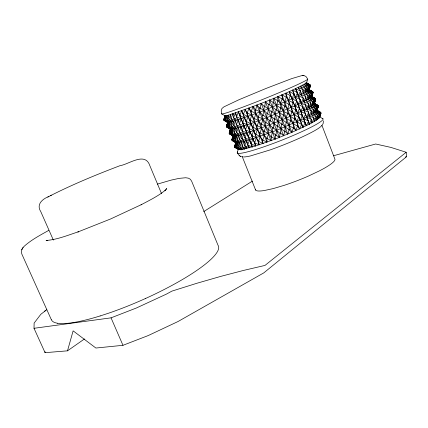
<?xml version="1.0" encoding="UTF-8"?>
<svg xmlns="http://www.w3.org/2000/svg" width="428" height="428" viewBox="0 0 428 428"><rect width="100%" height="100%" fill="white"/><g stroke="black" fill="none" stroke-linecap="round" stroke-linejoin="round"><path stroke-width="0.64" d="M314.976 100.848L314.414 103.608L318.063 106.037L318.245 106.519L316.725 110.986L311.45 114.597L303.564 118.668L276.6 130.337L249.663 139.972L241.718 142.176L236.994 142.931L236.192 142.861L232.051 140.304L233.11 140.855M231.864 139.838L233.089 135.58L231.864 139.838L232.051 140.341M317.036 110.21L320.781 112.473L317.041 110.461L318.336 106.08L317.041 110.461L320.69 112.912L320.877 113.388L319.363 117.861L316.041 120.461L309.251 124.264L291.853 132.343L275.183 139.095L255.714 145.948L242.499 149.431L239.873 147.098L239.76 142.594L236.93 139.742L237.021 135.735L234.175 132.857L234.271 128.865L231.409 125.95L231.516 121.975L228.638 119.021L228.755 115.068C255.216 105.957 281.908 96.311 306.491 82.941L307.737 79.185M84.455 338.96L67.496 350.832L45.074 352.677L34.01 328.292L34.122 323.087L40.847 314.28L46.786 309.701M284.877 131.134L285 126.934L286.257 122.809L286.059 122.306L282.207 119.781L279.27 116.774L279.404 112.607L280.64 108.412L280.447 107.909C276.97 105.534 271.748 103.469 273.781 98.205L277.628 100.682L277.825 101.185L276.595 105.416L276.451 109.563L279.404 112.607L283.256 115.116L283.454 115.619L282.207 119.781L282.079 123.96L285 126.934L288.857 129.475L289.05 129.978L287.782 134.066L284.877 131.134L284.454 131.305L277.799 126.281L278.023 121.493L279.04 117.449L278.842 116.946L272.165 111.895L271.967 111.392L273.198 102.511L269.587 99.927L269.137 104.165L269.335 104.673L276.023 109.739L274.787 118.593L281.651 124.136L280.41 132.948L283.614 135.778L284.652 131.808L284.454 131.305M259.919 108.418L259.775 112.147L258.582 116.635L258.779 117.138C265.526 119.375 267.254 124.778 264.231 130.947L264.424 131.45C267.912 133.14 272.791 135.997 271.01 140.662L267.238 138.576L267.04 138.078C270.047 131.92 268.356 126.517 261.61 124.302L261.412 123.804C264.451 117.609 262.69 112.211 255.949 109.959L255.746 109.456L256.95 104.972L259.919 108.418L260.342 108.252L263.948 110.52L267.029 113.361L266.767 117.695L265.809 122.13L266.002 122.633L269.581 124.848L272.673 127.731L272.385 131.979L271.438 136.436L271.636 136.939L275.183 139.095L275.482 134.89L272.385 131.979L268.821 129.791L268.629 129.293L269.581 124.848L269.854 120.557L262.979 114.945L264.392 106.652L261.123 103.33L260.144 107.744L260.342 108.252M312.135 93.957L312.836 92.191L311.723 96.45L315.532 98.756L315.725 99.264L314.414 103.608L312.21 105.539L306.448 108.787L294.004 114.704L278.023 121.493L261.337 127.961L246.881 132.974L238.963 135.28L234.276 136.152L233.094 135.927L229.371 133.616L232.559 135.296M230.408 129.657L229.569 133.226L229.381 132.76L230.414 128.898L229.178 133.183L230.414 128.898L226.68 126.913L226.492 126.447L227.728 122.199L226.225 121.204M311.83 96.637L315.265 98.542L311.723 96.45L313.087 92.368L311.777 96.739L310.685 97.793L298.065 104.448L266.767 117.695L250.856 123.639L236.203 128.373L231.559 129.358L227.482 127.228L227.215 126.758L228.071 122.59L224.122 120.396L228.071 122.59L235.716 120.755L263.948 110.52L292.008 98.804L305.276 92.437L307.154 87.868L306.967 87.376L302.569 85.391L305.276 88.27L305.276 92.437L308.181 95.84L307.978 99.473C312.076 101.768 310.209 104.186 311.119 107.653M313.81 114.645C312.916 111.173 314.762 108.803 310.675 106.486L312.708 101.837L309.53 98.558L309.824 94.326L306.844 91.56L307.127 87.291L304.153 84.541L308.438 86.536L308.625 87.028L306.844 91.56L305.276 92.437L309.669 94.417L309.856 94.909L307.978 99.473L312.365 101.441L312.552 101.934M315.393 108.84L313.36 113.479L316.094 116.453L316.041 120.461L318.068 115.822L314.885 112.5L315.206 108.348L312.21 105.539L312.708 101.837M237.834 146.938L238.187 142.845L235.095 140.106L235.459 136.024L232.351 133.258L232.72 129.192L229.601 126.388L229.98 122.338L226.845 119.508L227.231 115.474L228.755 115.068L226.995 119.466L227.188 119.947L231.516 121.975L229.756 126.356L229.948 126.838L234.271 128.865L232.511 133.226L232.698 133.707L237.021 135.735L235.256 140.079L235.443 140.555L239.76 142.594L237.989 146.916L238.182 147.393L242.499 149.431C239.487 151.587 228.771 143.45 238.883 149.581L235.544 147.532L239.701 149.693L236.577 147.558L236.994 142.931L233.667 140.293L234.276 136.152L230.938 133.488L231.559 129.358L228.199 126.661L228.83 122.547L225.454 119.819L226.096 115.715L227.231 115.474L225.572 119.797L225.765 120.273L229.98 122.338L228.317 126.64L228.509 127.121L232.72 129.192L231.056 133.472L231.243 133.948L235.459 136.024L233.784 140.282L233.977 140.759L238.187 142.845L236.507 147.077L236.7 147.553L240.905 149.645L238.022 147.414L237.989 146.916M226.492 126.447L227.707 122.472L223.983 120.193L227.728 122.199L226.647 126.683L226.872 127.169L230.783 129.363L231.559 129.358L230.013 133.547L230.783 129.363L227.482 127.228M226.68 126.945L230.783 129.363L229.387 133.445L229.579 133.916L233.49 136.12L232.65 140.309L232.918 140.791L236.994 142.931L235.437 147.071L236.192 142.861L232.918 140.791M318.068 115.822L317.549 119.444L319.432 114.848L316.008 111.665L316.586 107.417L313.35 104.737L313.917 100.452L310.685 97.793L311.242 93.47L308.016 90.832L308.556 86.467L305.335 83.851L309.481 85.862L309.669 86.349L308.016 90.832L306.844 91.56L311.124 93.545L311.311 94.032L309.53 98.558L313.804 100.532L313.986 101.019L312.21 105.539L316.474 107.498L316.661 107.984L314.885 112.5L319.138 114.453L319.32 114.934M275.91 134.718L277.371 126.453L273.802 123.189L270.48 120.889L271.732 112.066L268.174 108.846L264.825 106.481L265.349 101.645L268.902 104.844L267.655 113.693L270.988 116.025L274.557 119.268L273.299 128.063L276.6 130.337L280.174 133.616L279.398 137.463L276.108 135.221L275.91 134.718L275.482 134.89M224.16 120.407L223.935 119.926L225.042 115.485L223.791 119.749L225 115.721L221.634 113.875L221.217 110.847L221.982 108.439L223.972 106.834L238.995 99.719L266.205 88.382L291.725 78.608L302.751 75.328M224.486 119.958L225.353 115.795L226.096 115.715L224.486 119.958L224.754 120.428L228.83 122.547L227.215 126.758M319.432 114.848L318.657 118.577L320.369 114.035L316.725 110.986L317.726 107.128L317.539 106.647L314.082 104.095L315.072 100.2L314.885 99.719L311.434 97.188L312.413 93.256L312.226 92.769L308.781 90.26L309.749 86.296L309.562 85.809L306.116 83.316L310.097 85.359L310.279 85.846L308.781 90.26L308.016 90.832L312.151 92.833L312.338 93.315L310.685 97.793L314.81 99.778L314.997 100.264L313.35 104.737L317.469 106.711L317.651 107.193L316.008 111.665L320.117 113.623L320.299 114.11M48.771 230.371C40.467 235.015 31.918 239.498 24.717 245.806C22.288 247.801 20.405 251.15 21.924 254.253L51.387 319.796M232.912 137.554L233.33 135.703M234.972 147.36L234.742 146.868L235.758 142.24L234.169 141.411M234.742 146.868L236.192 142.861L232.238 140.625L232.051 140.154L233.094 135.927L229.579 133.916M229.387 133.445L230.403 129.208L226.872 127.169M320.032 115.062L319.663 117.299L320.952 112.912L319.561 116.898L322.931 118.765M317.426 108.268L317.897 106.438M225.042 115.485L224.026 119.407L225.262 115.71M226.706 126.089L227.728 122.199M320.369 114.035L319.363 117.861L320.877 113.388L316.725 110.986L318.245 106.519M232.238 139.876L232.051 139.41L233.089 135.58M67.496 350.832L73.124 330.855L95.893 348.034L122.97 345.31L148.195 335.573L178.059 321.503L263.792 272.877L406.6 156.675L406.183 152.272L390.908 147.409L375.672 144.001L333.428 155.776M237.925 148.987L234.731 147.013L234.539 146.504L235.924 142.321M308.818 84.514L306.036 82.684L310.033 84.872L310.316 85.803L308.781 90.26L312.745 92.288L312.932 92.769L311.434 97.188L315.393 99.2L315.575 99.681L314.082 104.095L318.031 106.091L318.213 106.572M315.725 99.264L314.339 103.282L318.165 105.636L314.414 103.608L315.607 99.633L315.425 99.152L311.777 96.739L312.964 92.726L312.606 91.704L308.658 89.511L312.606 91.704M262.771 139.619C266.061 134.215 263.643 127.394 257.34 125.886L257.142 125.388C260.459 119.958 257.993 113.126 251.68 111.585L251.482 111.082L252.878 106.545C256.837 109.338 255.971 114.42 254.318 118.246L254.516 118.743C260.818 120.268 263.263 127.095 259.962 132.514L260.154 133.012C263.926 134.365 267.96 137.656 266.933 142.149L262.963 140.117L262.771 139.619L262.369 139.763L260.203 136.473L259.759 133.156L257.405 129.39L256.741 125.532L254.596 122.296L253.916 118.396L251.776 115.175L251.086 111.232L248.957 108.038L247.4 112.612L247.598 113.11L251.776 115.175L250.23 119.749L250.428 120.247L254.596 122.296L253.05 126.87L253.248 127.367L257.405 129.39L255.864 133.969L256.062 134.462L260.203 136.473L258.667 141.053L258.865 141.545L263.001 143.535L262.369 139.763M313.093 92.394L312.905 91.892L309.139 89.848L310.455 85.488L309.139 89.848L312.745 92.288M234.544 146.547L235.78 142.626M237.283 152.486L238.423 148.891L236.31 147.794M232.051 139.41L233.271 135.692M226.749 126.046L227.937 122.387M282.132 99.376C278.601 104.951 281.282 111.494 287.546 113.297L287.744 113.8C284.171 119.348 286.921 125.837 293.132 127.651L293.324 128.149L291.853 132.343C287.728 129.893 288.879 124.58 290.537 120.985L290.345 120.482C284.101 118.674 281.389 112.157 284.941 106.599L284.748 106.096C281.019 104.293 276.568 101.35 277.89 96.498L281.934 98.868L282.132 99.376L282.539 99.205L284.663 102.019L288.879 104.314L289.077 104.817L287.455 109.199C286.894 113.811 290.425 117.24 294.453 118.684L294.651 119.187L293.014 123.505L293.533 127.474L295.785 130.631L297.428 126.346L297.235 125.843C293.212 124.382 289.676 120.98 290.238 116.363L291.864 112.013L291.671 111.51C287.632 110.076 284.101 106.626 284.663 102.019L286.273 97.605L286.081 97.103L281.865 94.818L282.539 99.205M223.967 119.936L225.353 115.795L225 115.721M232.088 140.175L233.49 136.12L230.125 134.018L234.276 136.152L232.65 140.309M254.981 142.845L254.783 142.353L256.458 137.768C253.189 128.138 249.433 118.695 245.223 109.434L243.537 114.03L243.735 114.527L248.042 116.544L246.362 121.14L246.555 121.632L250.856 123.639L249.176 128.229L249.374 128.721L253.66 130.711L251.985 135.302L252.178 135.794L256.458 137.768L258.287 141.181L259.245 144.803L254.623 142.963L241.718 110.718L239.937 115.319L240.135 115.811L244.532 117.802L242.756 122.392L242.949 122.889L247.341 124.864L245.565 129.454L245.758 129.946L250.139 131.91L248.363 136.495L248.561 136.987L252.932 138.94L251.161 143.519L251.354 144.006L255.714 145.948L254.623 142.963M301.312 124.58L301.119 124.083L296.77 121.836L298.546 117.438L298.353 116.935L294.004 114.704L295.769 110.274L295.577 109.777L291.227 107.551L292.993 103.094L292.795 102.592L288.445 100.377L286.466 96.937L285.658 93.186L290.007 95.391L290.2 95.893L288.445 100.377L289.264 104.148L291.227 107.551L292.057 111.344L294.004 114.704L294.839 118.519L296.77 121.836L297.808 126.174L299.53 128.951L301.67 124.414L289.232 91.624L293.678 93.764L293.875 94.267L292.008 98.804L296.454 100.944L296.647 101.447L294.78 105.957L299.226 108.113L299.418 108.61L297.54 113.099L301.986 115.255L302.179 115.753L300.296 120.215L304.741 122.381L304.934 122.879L303.045 127.319L301.67 124.414M252.44 146.948L242.425 122.51L241.29 118.925L236.834 116.956L236.641 116.464L238.482 111.874L252.44 146.948L247.716 145.103C246.1 140.138 244.26 135.307 241.948 130.626C241.884 126.597 238.252 124.013 238.337 119.915C236.631 117.903 235.844 115.485 235.544 112.896L233.672 117.459L233.865 117.951L238.337 119.915L239.038 121.664M248.021 145.017L247.823 144.53L249.663 139.972L245.233 138.03L245.041 137.538L246.881 132.974L242.441 131.022L242.248 130.535L244.088 125.96L239.643 123.997L239.445 123.51L241.29 118.925L239.61 115.432L238.482 111.874M244.003 147.906L244.463 149.051L242.12 146.601L241.718 142.176L239.161 139.207L238.963 135.28L236.395 132.279L236.203 128.373L233.613 125.334L233.431 121.445L229.023 119.449L228.83 118.968L230.66 114.501C229.424 118.182 232.468 119.91 233.897 122.601M242.12 146.601L246.79 148.511L244.741 145.937L244.03 141.598L241.772 138.501L241.264 134.67L238.99 131.535L238.492 127.721L236.203 124.548L235.716 120.755L231.254 118.786L231.061 118.299L232.928 113.773L233.394 114.939M244.463 149.051L240.071 147.055L239.878 146.579L241.718 142.176L237.321 140.181L237.128 139.699L238.963 135.28L234.56 133.29L234.367 132.808L236.203 128.373L231.799 126.378L231.601 125.896L233.431 121.445M241.595 128.079L241.13 126.918L236.663 124.955L236.47 124.468L238.337 119.915M248.764 146.071L249.454 147.804L245.009 145.862L244.816 145.381L246.689 140.86L242.237 138.913L242.039 138.426L243.912 133.9L239.455 131.942L239.257 131.455L241.13 126.918M242.355 146.547L242.162 146.066L244.03 141.598L239.589 139.635L239.396 139.148L241.264 134.67L236.818 132.701L236.625 132.215L238.492 127.721L234.041 125.752L233.849 125.265L235.716 120.755L235.015 119.011M308.342 121.91L309.251 124.264L311.236 119.744L311.049 119.246L306.528 117.202C304.329 109.905 301.558 102.816 298.311 95.909L300.29 91.314L300.098 90.811L295.561 88.778L297.551 92.592L295.309 97.306L306.298 125.752L308.551 121.113L305.843 115.437M305.464 88.767L303.318 93.465L305.747 96.514L306.036 100.527L308.47 103.597L308.749 107.572L311.188 110.665L311.45 114.597L314.088 118.208L314.147 121.606L316.281 116.946M308.181 95.84L306.036 100.527L310.503 102.506L310.691 102.998L308.749 107.572L313.205 109.547L313.398 110.039L311.45 114.597L315.901 116.571L316.089 117.058M300.312 99.751L298.065 104.448L302.569 106.535L302.762 107.032L300.82 111.564L305.319 113.661L305.512 114.158L303.564 118.668L308.058 120.766L308.251 121.263M301.446 95.808L300.991 94.625L303.206 89.907L300.595 86.386L305.078 88.377L305.266 88.869M302.971 90.019L302.778 89.522L298.252 87.515L300.37 90.683L300.991 94.625L303.308 98.317L301.061 103.025L305.587 105.069L305.779 105.566L303.794 110.124L308.32 112.168L308.513 112.66L306.528 117.202M306.903 109.964L305.854 104.935L303.725 101.714L305.94 97.006M314.088 118.208L311.873 122.879L311.504 119.605L309.166 115.844L308.588 112.029L306.448 108.787L308.663 104.095M311.381 111.162L309.166 115.844L313.671 117.844L313.858 118.337M166.176 189.444L166.658 188.486L164.935 190.706L165.631 189.984C158.242 196.11 149.495 200.309 141.069 204.798L141.614 204.525L110.547 218.997L77.912 231.96L78.463 231.762C67.972 235.207 57.486 239.557 46.385 240.472L47.444 240.456L46.058 240.29L47.128 240.6M322.354 125.04L323.167 123.446L323.375 120.824M21.678 249.765L22.224 248.887M22.55 248.352L23.08 247.496M310.097 85.359L306.464 82.732L310.268 85.006L310.46 85.509M406.183 152.272L264.98 265.424L243.5 270.432L220.864 276.354L197.019 283.229L171.928 291.115L166.406 294.116L136.297 308.037L111.045 317.844L34.01 328.292M313.36 113.479L317.881 115.335M310.675 106.486L315.206 108.348M203.744 211.56L252.477 181.087M48.846 196.527C42.367 199.025 36.016 204.375 40.847 211.79L53.366 240.087M306.448 108.787L311.188 110.665M303.206 89.907L303.318 93.465L307.989 95.348M50.386 195.714C72.947 184.308 96.359 174.651 119.979 165.69C128.828 164.416 145.146 151.4 149.854 165.69L161.5 193.531M47.824 197.067L51.344 195.211M303.27 100.537L303.725 101.714L308.47 103.597M308.32 112.168L308.588 112.029M308.513 112.66L308.781 112.527M300.991 94.625L305.747 96.514M305.587 105.069L305.854 104.935M305.779 105.566L306.047 105.432M308.058 120.766L308.363 120.616M305.319 113.661L305.619 113.511M305.512 114.158L305.811 114.008M297.551 92.592L298.311 95.909L303.115 97.819M302.569 106.535L302.874 106.39M302.762 107.032L303.067 106.888M304.741 122.381L305.068 122.226M304.934 122.879L305.26 122.724M300.29 91.314L300.563 91.185M300.098 90.811L300.37 90.683M301.986 115.255L302.318 115.1M302.179 115.753L302.51 115.597M297.246 92.732L297.053 92.234L292.543 90.148L295.309 97.306L300.119 99.248M299.418 108.61L299.75 108.455M299.226 108.113L299.557 107.958M297.053 92.234L297.358 92.09M301.119 124.083L301.478 123.917M296.454 100.944L296.791 100.794M296.647 101.447L296.984 101.297M298.353 116.935L298.712 116.774M298.546 117.438L298.905 117.272M295.577 109.777L295.935 109.611M295.769 110.274L296.133 110.114M293.678 93.764L294.015 93.614M293.875 94.267L294.207 94.117M297.235 125.843L297.615 125.672M297.428 126.346L297.808 126.174M292.795 102.592L293.159 102.431M292.993 103.094L293.351 102.934M294.453 118.684L294.839 118.519M294.651 119.187L295.031 119.016M290.2 95.893L290.564 95.738M290.007 95.391L290.371 95.23M291.671 111.51L292.057 111.344M291.864 112.013L292.249 111.842M288.879 104.314L289.264 104.148M289.077 104.817L289.456 104.651M293.132 127.651L293.533 127.474M293.324 128.149L293.726 127.977M286.081 97.103L286.466 96.937M286.273 97.605L286.658 97.44M290.345 120.482L290.746 120.311M290.537 120.985L290.938 120.808M287.546 113.297L287.953 113.126M287.744 113.8L288.146 113.629M284.748 106.096L285.15 105.919M284.941 106.599L285.348 106.428M281.934 98.868L282.341 98.697M288.857 129.475L289.269 129.304M289.05 129.978L289.467 129.802M286.059 122.306L286.476 122.13M286.257 122.809L286.669 122.633M280.447 107.909L280.864 107.733M280.64 108.412L281.057 108.236M283.256 115.116L283.673 114.945M283.454 115.619L283.866 115.448M277.628 100.682L278.045 100.505M277.825 101.185L278.243 101.013M44.523 311.119L45.689 310.637M273.198 102.511L273.626 102.335M273.396 103.014L273.824 102.843M276.023 109.739L276.451 109.563M276.221 110.242L276.649 110.066M278.842 116.946L279.27 116.774M279.04 117.449L279.463 117.277M281.651 124.136L282.079 123.96M281.849 124.639L282.271 124.462M284.652 131.808L285.075 131.631M268.704 104.341L269.137 104.165M268.902 104.844L269.335 104.673M271.534 111.564L271.967 111.392M271.732 112.066L272.165 111.895M274.359 118.765L274.787 118.593M274.557 119.268L274.985 119.096M277.173 125.95L277.601 125.779M277.371 126.453L277.799 126.281M279.982 133.119L280.41 132.948M280.174 133.616L280.602 133.445M264.194 106.149L264.627 105.978M264.392 106.652L264.825 106.481M267.029 113.361L267.457 113.19M267.227 113.864L267.655 113.693M269.854 120.557L270.282 120.386M270.052 121.06L270.48 120.889M259.721 107.909L260.144 107.744M272.673 127.731L273.101 127.565M272.866 128.234L273.299 128.063M262.557 115.111L262.979 114.945M262.755 115.614L263.177 115.448M275.68 135.387L276.108 135.221M255.334 109.611L255.746 109.456M255.532 110.114L255.949 109.959M265.381 122.29L265.809 122.13M265.579 122.793L266.002 122.633M258.17 116.796L258.582 116.635M258.368 117.299L258.779 117.138M268.201 129.454L268.629 129.293M268.399 129.957L268.821 129.791M251.086 111.232L251.482 111.082M271.015 136.596L271.438 136.436M271.213 137.094L271.636 136.939M251.284 111.735L251.68 111.585M260.994 123.96L261.412 123.804M261.192 124.457L261.61 124.302M253.916 118.396L254.318 118.246M247.02 112.751L247.4 112.612M247.218 113.254L247.598 113.11M254.114 118.893L254.516 118.743M263.814 131.102L264.231 130.947M264.012 131.599L264.424 131.45M256.741 125.532L257.142 125.388M266.628 138.228L267.04 138.078M256.939 126.035L257.34 125.886M266.826 138.726L267.238 138.576M249.845 119.888L250.23 119.749M250.043 120.386L250.428 120.247M243.179 114.158L243.537 114.03M243.377 114.656L243.735 114.527M259.561 132.659L259.962 132.514M259.759 133.156L260.154 133.012M252.67 127.004L253.05 126.87M252.868 127.501L253.248 127.367M246.004 121.263L246.362 121.14M262.567 140.256L262.963 140.117M239.61 115.432L239.937 115.319M239.808 115.929L240.135 115.811M246.202 121.761L246.555 121.632M255.484 134.103L255.864 133.969M255.677 134.595L256.062 134.462M248.818 128.352L249.176 128.229M249.016 128.844L249.374 128.721M242.425 122.51L242.756 122.392M258.287 141.181L258.667 141.053M236.342 116.566L236.641 116.464M236.54 117.058L236.834 116.956M242.623 123.002L242.949 122.889M258.485 141.673L258.865 141.545M251.627 135.419L251.985 135.302M251.825 135.911L252.178 135.794M245.233 129.561L245.565 129.454M245.426 130.053L245.758 129.946M235.716 120.755L233.602 118.037L233.672 117.459M239.145 123.606L239.445 123.51M239.343 124.099L239.643 123.997M254.425 142.471L254.783 142.353M100.147 315.955L108.846 313.103A91.437 18.618 -23.9 0 0 145.359 298.562M248.031 136.602L248.363 136.495M248.229 137.094L248.561 136.987M241.948 130.626L242.248 130.535M242.141 131.118L242.441 131.022M157.408 184.126L171.136 180.113L179.086 178.374L185.677 177.748L188.422 178.176L190.348 179.262L191.653 181.215L218.029 245.271A91.276 18.586 -23.9 0 1 171.74 285.535A91.769 18.677 -23.9 0 1 145.365 298.562M250.824 143.621L251.161 143.519M251.022 144.108L251.354 144.006M244.736 137.629L245.041 137.538M244.934 138.121L245.233 138.03M247.523 144.616L247.823 144.53M241.772 138.501L242.039 138.426M241.964 138.988L242.237 138.913M244.549 145.45L244.816 145.381M244.741 145.937L245.009 145.862M405.305 157.006L406.6 156.675M224.754 120.428L228.071 122.59L226.647 126.683M303.468 75.349L305.929 76.468L307.7 78.982A46.454 2.017 -22 0 1 259.7 100.617A46.534 2.022 -22 0 1 250.974 104.036A46.454 2.017 -22 0 1 221.699 113.634M302.355 75.323L303.88 75.355M310.172 85.343L309.096 89.596L312.911 91.918M315.399 99.007L315.217 98.531M240.049 156.086L241.526 156.766M317.169 105.245L314.42 103.469L317.876 105.352L318.004 105.812M320.604 112.601L320.422 112.125M311.777 96.739L315.543 98.782M306.036 82.684L310.273 85.028M314.339 103.282L317.876 105.352M317.02 110.242L319.753 111.997M311.819 96.68L313.473 97.755M308.658 89.511L311.424 91.325M237.31 152.951L239.519 155.696M239.075 155.38L240.493 156.402M247.716 145.103L249.454 147.804M111.045 317.844L122.97 345.31M255.602 189.989L242.184 156.482A42.827 4.531 -21.6 0 0 242.617 156.787M229.938 133.541L230.205 134.018M235.357 147.061L235.625 147.542M232.088 139.357L232.276 139.822M223.796 119.728L223.983 120.22M229.183 133.151L229.371 133.648M235.544 112.896L236.475 115.239M243.446 132.733L244.607 135.639M245.993 139.121L247.609 143.177M238.032 126.56L238.492 127.721M240.804 133.509L241.264 134.67M243.569 140.443L244.49 142.749M246.1 146.783L246.79 148.511M245.223 109.434L259.245 144.803M241.718 110.718L255.714 145.948M256.95 104.972L271.01 140.662M252.878 106.545L266.933 142.149M248.957 108.038L263.001 143.535M265.349 101.645L279.398 137.463M261.123 103.33L275.183 139.095M273.781 98.205L287.782 134.066M269.587 99.927L283.614 135.778M281.865 94.818L295.785 130.631M277.89 96.498L291.853 132.343M292.543 90.148L306.298 125.752M289.232 91.624L303.045 127.319M285.658 93.186L299.53 128.951M305.512 96.632L305.704 97.129M308.24 103.72L308.428 104.218M310.958 110.793L311.145 111.285M300.595 86.386L301.275 88.152M308.294 106.395L309.198 108.744M302.847 97.948L303.04 98.445M298.252 87.515L298.712 88.703M308.711 114.667L309.84 117.604M311.424 121.707L311.873 122.879M299.814 99.392L300.007 99.895M295.561 88.778L296.251 90.559M296.706 91.747L299.226 98.285M300.146 100.655L301.745 104.801M302.885 107.76L304.709 112.484M306.753 117.791L307.662 120.145M318.154 105.604L318.346 106.117M320.77 112.436L320.963 112.949M321.958 125.404L334.782 158.841A42.565 6.538 -21.2 0 1 333.15 162.217L331.754 163.41A42.565 6.538 -21.2 0 1 319.4 170.874L308.599 175.988A42.565 6.538 -21.2 0 1 284.272 185.313L273.187 188.598L264.269 190.535A42.565 6.538 -21.2 0 1 255.468 189.358M315.051 108.45L315.238 108.937M317.731 115.437L317.918 115.924M307.796 95.449L307.983 95.947M308.551 121.113L309.251 124.264M232.928 113.773L233.404 117.545M303.308 98.317L303.725 101.714M45.036 351.661L45.074 352.677M57.448 323.252A91.822 18.693 -23.9 0 0 71.267 322.873A91.276 18.586 -23.9 0 0 100.173 315.928M321.829 125.222A42.827 4.531 -21.6 0 1 270.282 149.875L250.466 155.931A42.827 4.531 -21.6 0 1 243.441 156.937M322.386 118.497A46.117 4.569 -21.6 0 1 276.119 142.374A46.197 4.58 -21.6 0 1 267.388 145.59A46.117 4.569 -21.6 0 1 237.652 151.865M57.486 323.231A91.276 18.586 -23.9 0 1 51.43 319.77"/></g></svg>
